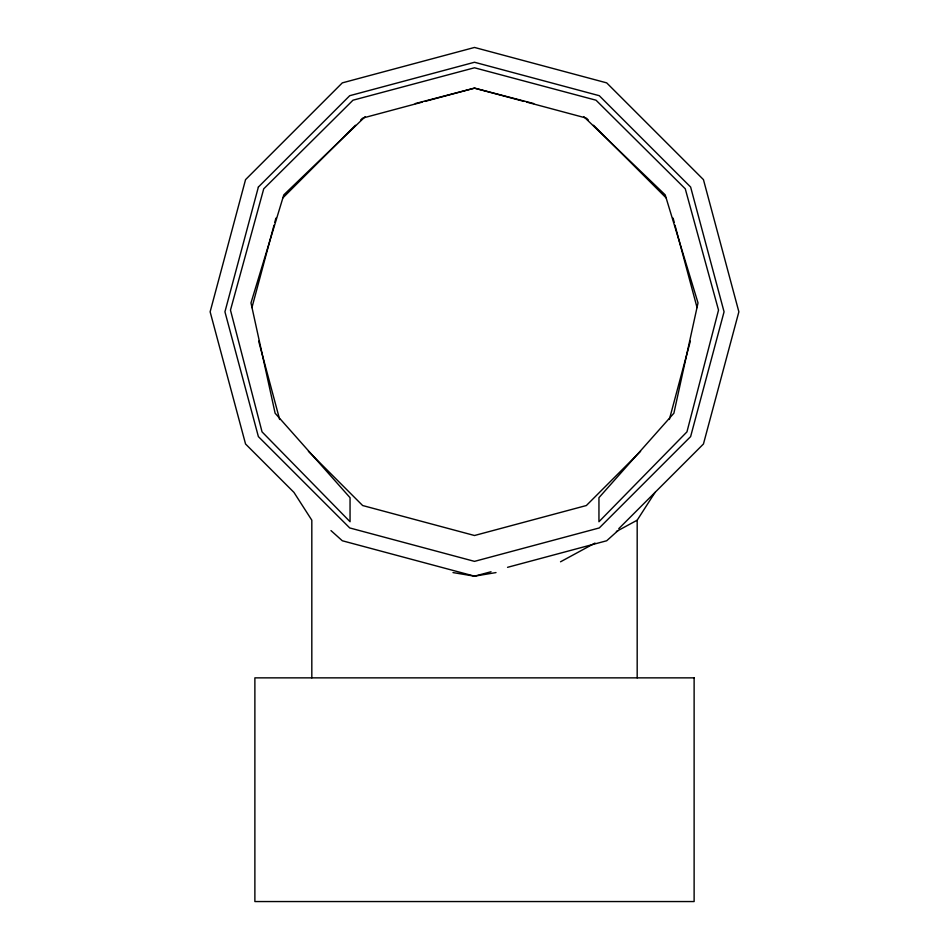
<?xml version="1.0" encoding="UTF-8"?>
<svg xmlns="http://www.w3.org/2000/svg" width="949" height="949" viewBox="0 0 949 949"><rect width="100%" height="100%" fill="white"/><g stroke="black" fill="none" stroke-linecap="round" stroke-linejoin="round"><path stroke-width="1.42" d="M251.936 307.618L274.036 225.138M274.783 222.339L275.91 218.14M669.353 419.47L690.326 341.177M616.399 531.476L637.182 520.194L655.059 492.377M282.826 197.926L355.484 125.256M360.608 120.143L362.648 118.091M640.587 451.297L586.352 505.532L474.5 535.509L362.648 505.532L308.413 451.297M618.772 528.664L703.446 444.002L738.868 311.818L703.446 179.634L606.684 82.871L474.5 47.45L342.316 82.871L245.554 179.634L210.132 311.818L245.554 444.002L293.941 492.377L311.818 520.194L311.818 677.859M365.235 116.62L283.81 194.865L250.987 302.909L275.115 413.218L350.051 497.691L350.051 521.725L262.043 431.866L230.477 310.121L263.727 188.827L352.981 100.203L474.5 67.782L596.019 100.203L685.273 188.827L718.523 310.121L686.957 431.866L598.949 521.725L598.949 497.691L673.885 413.218L698.013 302.909L665.19 194.865L583.765 116.62M618.024 530.598L606.684 540.764L507.549 567.324M560.527 561.796L595.023 543.077M364.025 117.723L422.293 102.112M424.95 101.401L474.5 88.127L533.741 103.571M491.024 571.749L474.5 576.173L452.993 572.579M415.259 103.571L474.5 88.127L524.05 101.401M496.007 572.579L474.5 576.173L342.316 540.764L330.976 530.598M526.707 102.112L584.975 117.723M586.352 118.091L588.392 120.143M593.516 125.256L666.174 197.926M673.09 218.14L674.217 222.339M674.964 225.138L697.064 307.618M258.674 341.177L279.647 419.47M637.182 520.194L637.182 677.859M258.377 187.036L224.937 311.818L258.377 436.599L349.718 527.941L474.5 561.369L599.282 527.941L690.623 436.599L724.063 311.818L690.623 187.036L599.282 95.695L474.5 62.254L349.718 95.695L258.377 187.036M694.122 677.859L254.878 677.859L254.878 901.55L694.122 901.55L694.122 677.859"/></g></svg>
